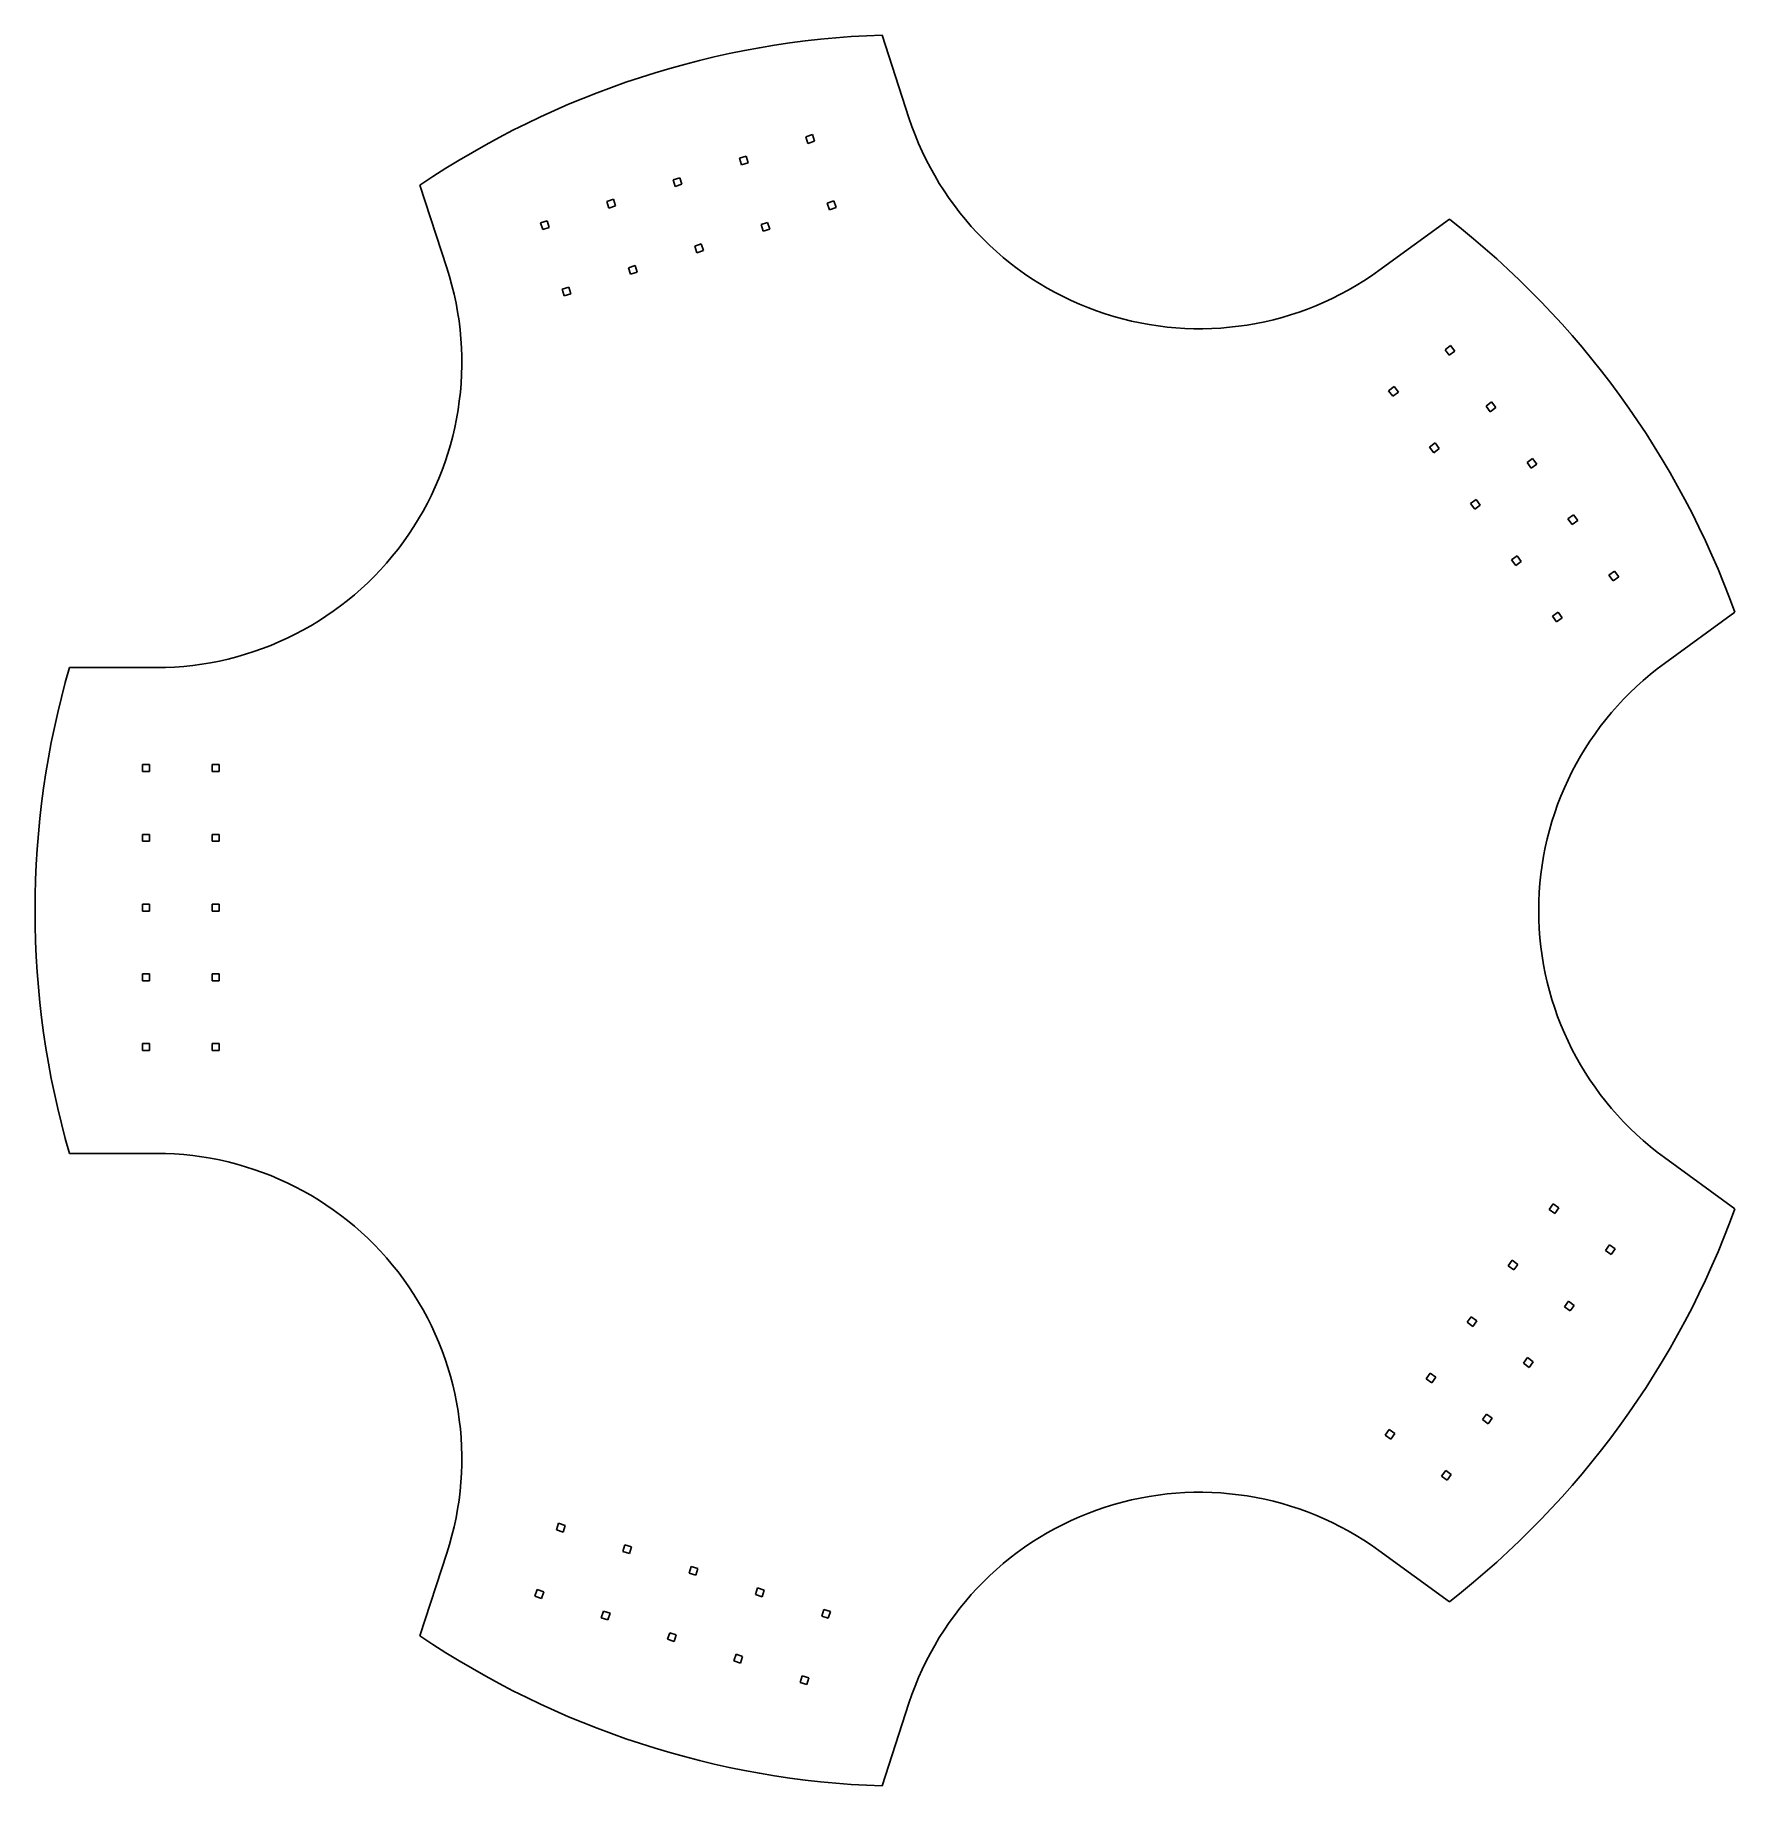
# Model space of a CAD drawing. Extents: x 7.2 to 55.9, y -25.1 to 25.1.
import ezdxf

# ---------------------------------------------------------------- set-up
doc = ezdxf.new("R2010")
doc.units = 0
doc.layers.add('VISIBLE', color=7, linetype='CONTINUOUS')

msp = doc.modelspace()

# ---------------------------------------------------------------- linework, layer by layer
at = {"layer": 'VISIBLE'}
for p, q in [((31.462, 25.118), (32.233, 22.744)), ((29.273, 22.198), (29.463, 22.26)), ((29.335, 22.008), (29.273, 22.198)), ((29.463, 22.26), (29.525, 22.07)), ((27.371, 21.58), (27.561, 21.642)), ((27.561, 21.642), (27.623, 21.452)), ((29.525, 22.07), (29.335, 22.008)), ((27.433, 21.39), (27.371, 21.58)), ((27.623, 21.452), (27.433, 21.39)), ((18.207, 20.811), (18.978, 18.437)), ((25.469, 20.962), (25.659, 21.024)), ((25.531, 20.772), (25.469, 20.962)), ((25.721, 20.834), (25.531, 20.772)), ((25.659, 21.024), (25.721, 20.834)), ((23.567, 20.344), (23.757, 20.406)), ((23.628, 20.154), (23.567, 20.344)), ((23.819, 20.216), (23.628, 20.154)), ((23.757, 20.406), (23.819, 20.216)), ((29.891, 20.296), (30.081, 20.358)), ((29.953, 20.106), (29.891, 20.296)), ((30.143, 20.168), (29.953, 20.106)), ((30.081, 20.358), (30.143, 20.168)), ((21.665, 19.726), (21.855, 19.788)), ((21.726, 19.536), (21.665, 19.726)), ((21.917, 19.598), (21.726, 19.536)), ((21.855, 19.788), (21.917, 19.598)), ((27.989, 19.678), (28.179, 19.74)), ((28.051, 19.488), (27.989, 19.678)), ((28.179, 19.74), (28.241, 19.55)), ((47.734, 19.83), (45.715, 18.363)), ((26.087, 19.06), (26.277, 19.122)), ((26.277, 19.122), (26.339, 18.932)), ((28.241, 19.55), (28.051, 19.488)), ((26.149, 18.87), (26.087, 19.06)), ((26.339, 18.932), (26.149, 18.87)), ((24.185, 18.442), (24.375, 18.504)), ((24.246, 18.252), (24.185, 18.442)), ((24.437, 18.314), (24.246, 18.252)), ((24.375, 18.504), (24.437, 18.314)), ((22.283, 17.824), (22.473, 17.886)), ((22.344, 17.634), (22.283, 17.824)), ((22.535, 17.696), (22.344, 17.634)), ((22.473, 17.886), (22.535, 17.696)), ((47.61, 16.089), (47.771, 16.207)), ((47.727, 15.928), (47.61, 16.089)), ((47.771, 16.207), (47.889, 16.045)), ((47.889, 16.045), (47.727, 15.928)), ((45.992, 14.914), (46.153, 15.031)), ((46.109, 14.752), (45.992, 14.914)), ((46.271, 14.869), (46.109, 14.752)), ((46.153, 15.031), (46.271, 14.869)), ((48.785, 14.471), (48.947, 14.589)), ((48.947, 14.589), (49.065, 14.427)), ((48.903, 14.309), (48.785, 14.471)), ((49.065, 14.427), (48.903, 14.309)), ((47.167, 13.296), (47.329, 13.413)), ((47.285, 13.134), (47.167, 13.296)), ((47.446, 13.251), (47.285, 13.134)), ((47.329, 13.413), (47.446, 13.251)), ((49.961, 12.853), (50.123, 12.971)), ((50.078, 12.691), (49.961, 12.853)), ((50.24, 12.809), (50.078, 12.691)), ((50.123, 12.971), (50.24, 12.809)), ((48.343, 11.678), (48.504, 11.795)), ((48.46, 11.516), (48.343, 11.678)), ((48.622, 11.633), (48.46, 11.516)), ((48.504, 11.795), (48.622, 11.633)), ((51.136, 11.235), (51.298, 11.353)), ((51.254, 11.073), (51.136, 11.235)), ((51.416, 11.191), (51.254, 11.073)), ((51.298, 11.353), (51.416, 11.191)), ((49.518, 10.06), (49.68, 10.177)), ((49.636, 9.898), (49.518, 10.06)), ((49.68, 10.177), (49.798, 10.015)), ((49.798, 10.015), (49.636, 9.898)), ((52.312, 9.617), (52.474, 9.735)), ((52.429, 9.455), (52.312, 9.617)), ((52.591, 9.573), (52.429, 9.455)), ((52.474, 9.735), (52.591, 9.573)), ((50.694, 8.442), (50.856, 8.559)), ((50.856, 8.559), (50.973, 8.397)), ((55.927, 8.555), (53.907, 7.088)), ((50.811, 8.28), (50.694, 8.442)), ((50.973, 8.397), (50.811, 8.28)), ((8.15, 6.969), (10.646, 6.969)), ((10.25, 4.185), (10.45, 4.185)), ((10.25, 3.985), (10.25, 4.185)), ((10.45, 4.185), (10.45, 3.985)), ((12.25, 4.185), (12.45, 4.185)), ((12.25, 3.985), (12.25, 4.185)), ((12.45, 4.185), (12.45, 3.985)), ((10.45, 3.985), (10.25, 3.985)), ((12.45, 3.985), (12.25, 3.985)), ((10.25, 2.185), (10.45, 2.185)), ((10.25, 1.985), (10.25, 2.185)), ((10.45, 2.185), (10.45, 1.985)), ((12.25, 2.185), (12.45, 2.185)), ((12.25, 1.985), (12.25, 2.185)), ((12.45, 2.185), (12.45, 1.985)), ((10.45, 1.985), (10.25, 1.985)), ((12.45, 1.985), (12.25, 1.985)), ((10.25, 0.185), (10.45, 0.185)), ((10.25, -0.015), (10.25, 0.185)), ((10.45, 0.185), (10.45, -0.015)), ((12.25, 0.185), (12.45, 0.185)), ((12.25, -0.015), (12.25, 0.185)), ((12.45, 0.185), (12.45, -0.015)), ((10.45, -0.015), (10.25, -0.015)), ((12.45, -0.015), (12.25, -0.015)), ((10.25, -1.815), (10.45, -1.815)), ((10.25, -2.015), (10.25, -1.815)), ((10.45, -1.815), (10.45, -2.015)), ((12.25, -1.815), (12.45, -1.815)), ((12.25, -2.015), (12.25, -1.815)), ((12.45, -1.815), (12.45, -2.015)), ((10.45, -2.015), (10.25, -2.015)), ((12.45, -2.015), (12.25, -2.015)), ((10.25, -3.815), (10.45, -3.815)), ((10.25, -4.015), (10.25, -3.815)), ((10.45, -4.015), (10.25, -4.015)), ((10.45, -3.815), (10.45, -4.015)), ((12.25, -3.815), (12.45, -3.815)), ((12.25, -4.015), (12.25, -3.815)), ((12.45, -4.015), (12.25, -4.015)), ((12.45, -3.815), (12.45, -4.015)), ((8.15, -6.969), (10.646, -6.969)), ((55.927, -8.555), (53.907, -7.088)), ((50.594, -8.578), (50.712, -8.417)), ((50.712, -8.417), (50.874, -8.534)), ((50.874, -8.534), (50.756, -8.696)), ((50.756, -8.696), (50.594, -8.578)), ((49.419, -10.196), (49.536, -10.035)), ((49.536, -10.035), (49.698, -10.152)), ((52.212, -9.754), (52.33, -9.592)), ((52.374, -9.872), (52.212, -9.754)), ((52.33, -9.592), (52.492, -9.71)), ((52.492, -9.71), (52.374, -9.872)), ((49.581, -10.314), (49.419, -10.196)), ((49.698, -10.152), (49.581, -10.314)), ((51.037, -11.372), (51.154, -11.21)), ((51.199, -11.49), (51.037, -11.372)), ((51.154, -11.21), (51.316, -11.328)), ((51.316, -11.328), (51.199, -11.49)), ((48.243, -11.815), (48.361, -11.653)), ((48.405, -11.932), (48.243, -11.815)), ((48.361, -11.653), (48.523, -11.77)), ((48.523, -11.77), (48.405, -11.932)), ((49.861, -12.99), (49.979, -12.828)), ((50.023, -13.108), (49.861, -12.99)), ((49.979, -12.828), (50.141, -12.946)), ((50.141, -12.946), (50.023, -13.108)), ((47.068, -13.433), (47.185, -13.271)), ((47.229, -13.55), (47.068, -13.433)), ((47.185, -13.271), (47.347, -13.388)), ((47.347, -13.388), (47.229, -13.55)), ((48.686, -14.608), (48.803, -14.446)), ((48.803, -14.446), (48.965, -14.564)), ((48.965, -14.564), (48.848, -14.726)), ((45.892, -15.051), (46.01, -14.889)), ((46.054, -15.168), (45.892, -15.051)), ((46.01, -14.889), (46.171, -15.006)), ((46.171, -15.006), (46.054, -15.168)), ((48.848, -14.726), (48.686, -14.608)), ((47.51, -16.226), (47.628, -16.064)), ((47.628, -16.064), (47.79, -16.182)), ((47.672, -16.344), (47.51, -16.226)), ((47.79, -16.182), (47.672, -16.344)), ((22.122, -17.772), (22.183, -17.582)), ((22.183, -17.582), (22.374, -17.643)), ((22.312, -17.834), (22.122, -17.772)), ((22.374, -17.643), (22.312, -17.834)), ((18.207, -20.811), (18.978, -18.437)), ((24.024, -18.39), (24.086, -18.2)), ((24.214, -18.452), (24.024, -18.39)), ((24.086, -18.2), (24.276, -18.261)), ((24.276, -18.261), (24.214, -18.452)), ((47.734, -19.83), (45.715, -18.363)), ((25.926, -19.008), (25.988, -18.818)), ((26.116, -19.07), (25.926, -19.008)), ((25.988, -18.818), (26.178, -18.879)), ((26.178, -18.879), (26.116, -19.07)), ((21.504, -19.674), (21.565, -19.484)), ((21.565, -19.484), (21.756, -19.545)), ((21.756, -19.545), (21.694, -19.736)), ((27.828, -19.626), (27.89, -19.436)), ((27.89, -19.436), (28.08, -19.497)), ((28.08, -19.497), (28.018, -19.688)), ((21.694, -19.736), (21.504, -19.674)), ((28.018, -19.688), (27.828, -19.626)), ((29.73, -20.244), (29.792, -20.054)), ((29.792, -20.054), (29.982, -20.116)), ((23.406, -20.292), (23.468, -20.102)), ((23.596, -20.354), (23.406, -20.292)), ((23.468, -20.102), (23.658, -20.164)), ((23.658, -20.164), (23.596, -20.354)), ((29.92, -20.306), (29.73, -20.244)), ((29.982, -20.116), (29.92, -20.306)), ((25.308, -20.91), (25.37, -20.72)), ((25.498, -20.972), (25.308, -20.91)), ((25.37, -20.72), (25.56, -20.782)), ((25.56, -20.782), (25.498, -20.972)), ((27.21, -21.528), (27.272, -21.338)), ((27.4, -21.59), (27.21, -21.528)), ((27.272, -21.338), (27.462, -21.4)), ((27.462, -21.4), (27.4, -21.59)), ((29.112, -22.146), (29.174, -21.956)), ((29.174, -21.956), (29.364, -22.018)), ((29.364, -22.018), (29.302, -22.208)), ((29.302, -22.208), (29.112, -22.146)), ((31.462, -25.118), (32.233, -22.744))]:
    msp.add_line(p, q, dxfattribs=at)
for centre, radius, start, end in [((32.296, 0), 25.131, 91.9016, 124.0984), ((40.566, 25.451), 8.761, 198, 306), ((32.296, 0), 25.131, 19.9016, 52.0984), ((10.646, 15.73), 8.761, 270, 18), ((59.057, 0), 8.761, 126, 234), ((32.296, 0), 25.131, 163.9016, 196.0984), ((10.646, -15.73), 8.761, 342, 90), ((32.296, 0), 25.131, 307.9016, 340.0984), ((40.566, -25.451), 8.761, 54, 162), ((32.296, 0), 25.131, 235.9016, 268.0984)]:
    msp.add_arc(centre, radius, start, end, dxfattribs=at)

doc.saveas('drawing.dxf')
